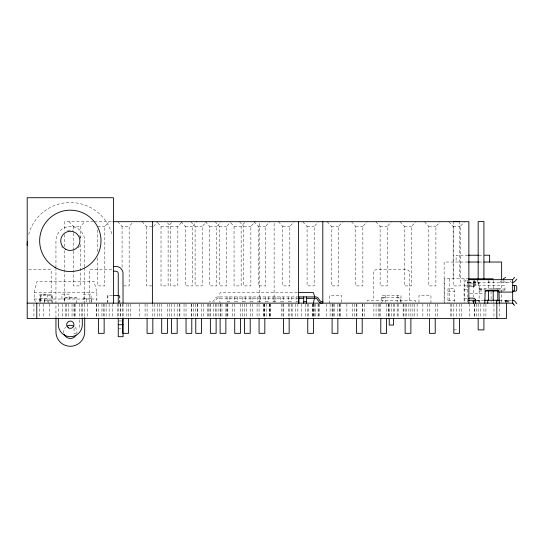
<?xml version="1.0" encoding="UTF-8"?>
<svg xmlns="http://www.w3.org/2000/svg" width="544" height="544" viewBox="0 0 544 544"><rect width="100%" height="100%" fill="white"/><g stroke="black" fill="none" stroke-linecap="round" stroke-linejoin="round"><path stroke-width="0.41" stroke-dasharray="2.72 2.04" d="M35.476 301.777L34.197 299.03L34.197 292.223L37.074 281.296L94.003 281.296L96.88 292.223L96.88 299.03L95.601 301.777M472.09 302.104L472.423 300.852M80.471 238.36L80.471 226.474L84.782 221.68M97.723 257.883L97.723 285.899L104.815 285.899L104.815 226.474L109.126 221.68M123.644 285.899L129.159 285.899L129.159 226.474L133.47 221.68M153.503 226.474L157.814 221.68M157.78 222.877L161.017 226.474L161.017 285.899L168.11 285.899L168.11 226.474L172.421 221.68M167.518 222.877L170.755 226.474L170.755 285.899L177.847 285.899L177.847 226.474L182.158 221.68M181.05 221.68L185.361 226.474L185.361 285.899L192.454 285.899L192.454 226.474L196.765 221.68M190.788 221.68L195.099 226.474L195.099 285.899L202.191 285.899L202.191 226.474L206.502 221.68M205.394 221.68L209.705 226.474L209.705 285.899L216.798 285.899L216.798 226.474L221.109 221.68M215.132 221.68L219.443 226.474L219.443 285.899L226.535 285.899L226.535 226.474L230.846 221.68M230.819 222.877L234.049 226.474L234.049 285.899L241.142 285.899L241.142 226.474L245.453 221.68M239.476 221.68L243.787 226.474L243.787 285.899L250.879 285.899L250.879 226.474L255.19 221.68M254.082 221.68L258.393 226.474L258.393 285.899L265.486 285.899L265.486 226.474L269.804 221.68M278.426 221.68L282.737 226.474L282.737 285.899L289.83 285.899L289.83 226.474L294.148 221.68M302.77 221.68L307.081 226.474L307.081 285.899L314.174 285.899L314.174 226.474L318.492 221.68M327.114 221.68L331.425 226.474L331.425 285.899L338.518 285.899L338.518 226.474L342.836 221.68M351.458 221.68L355.769 226.474L355.769 285.899L362.862 285.899L362.862 226.474L367.18 221.68M375.802 221.68L380.12 226.474L380.12 285.899L387.212 285.899L387.212 226.474L391.524 221.68M400.146 221.68L404.464 226.474L404.464 285.899L411.556 285.899L411.556 226.474L415.868 221.68M424.49 221.68L428.808 226.474L428.808 285.899L435.9 285.899L435.9 226.474L440.212 221.68M448.834 221.68L453.152 226.474L453.152 285.899L460.244 285.899L460.244 226.474L464.556 221.68M499.786 290.979L503.091 290.979L504.451 290.414L505.009 289.061L504.948 286.647L504.451 285.79L503.091 285.226L468.452 285.226M470.036 283.846A3.033 1.741 0 0 0 470.397 283.88L473.443 283.88M93.541 221.68L64.75 221.68L64.75 231.016M94.391 221.68L112.173 221.68M69.068 221.68L73.379 226.474L80.471 226.474M97.723 226.474L104.815 226.474M117.756 221.68L122.067 226.474L129.159 226.474M142.1 221.68L146.411 226.474L151.926 226.474M161.017 226.474L168.11 226.474M170.755 226.474L177.847 226.474M185.361 226.474L192.454 226.474M195.099 226.474L202.191 226.474M209.705 226.474L216.798 226.474M219.443 226.474L226.535 226.474M234.049 226.474L241.142 226.474M243.787 226.474L250.879 226.474M258.393 226.474L265.486 226.474M282.737 226.474L289.83 226.474M307.081 226.474L314.174 226.474M331.425 226.474L338.518 226.474M355.769 226.474L362.862 226.474M380.12 226.474L387.212 226.474M404.464 226.474L411.556 226.474M428.808 226.474L435.9 226.474M453.152 226.474L460.244 226.474M467.915 255.224L456.103 255.224L456.103 262.031M479.019 255.224L482.807 255.224M467.915 262.031L444.122 262.031L444.122 302.308M479.019 262.031L483.024 262.031M28.852 269.606L51.163 269.606L51.163 302.308M111.806 269.606L89.502 269.606L89.502 302.308M468.867 278.807L444.523 278.807L444.523 303.151M473.382 281.581L476.734 281.581A1.918 1.918 0 0 1 476.884 280.854M468.472 282.54L510.979 282.54M468.398 282.588L479.135 282.588L479.135 302.913M468.472 282.717L474.341 282.717L474.341 285.688A0.959 0.551 0 0 1 473.382 286.239L470.397 286.232A3.033 1.741 0 0 1 470.036 286.205M473.382 284.458L476.932 284.458A1.918 1.918 0 0 0 478.842 282.54M151.926 285.899L146.411 285.899L146.411 226.474M464.76 285.899L467.629 285.899M468.398 286.613L474.531 286.613L474.531 282.588M479.135 288.871L501.18 288.871A0.959 0.959 0 0 1 500.222 289.83M479.135 289.061L485.812 289.061M497.502 289.061L505.009 289.048A1.918 1.918 0 0 1 503.091 290.979M464.76 289.734L467.629 289.734M479.135 289.83L484.194 289.83M479.135 290.979L484.092 290.979M447.957 291.176L454.662 291.176M34.197 292.223L96.88 292.223M297.33 292.604L220.184 292.604L218.885 296.922L220.184 303.151M470.084 293.787L484.786 293.787M112.261 295.48L107.467 295.48L107.467 303.151M298.914 296.922L217.668 296.929A3.23 3.23 0 0 0 215.397 298.146L213.676 300.703A2.713 2.713 0 0 1 212.133 301.696L209.304 301.709M381.806 297.371L401.01 297.371M64.348 298.01L76.31 298.01M39.998 298.262L47.185 298.262M83.892 298.262L91.079 298.262M298.914 298.357L217.926 298.357A1.788 1.788 0 0 0 216.437 299.152L214.982 301.349A4.155 4.155 0 0 1 214.438 302.008M464.76 298.357L467.629 298.357M34.197 299.03L96.88 299.03M476.666 300.227L479.135 300.227M476.333 300.274L484.391 300.274M499.358 300.274L512.679 300.274M447.957 300.75L454.662 300.75M227.032 301.709L229.908 301.709M234.702 301.709L237.578 301.709M242.372 301.709L245.242 301.709M250.036 301.709L252.912 301.709M257.706 301.709L260.583 301.709M265.37 301.709L268.246 301.709M273.04 301.709L275.917 301.709M280.711 301.709L283.58 301.709M288.374 301.709L291.251 301.709M296.045 301.709L298.914 301.709M119.048 320.946L121.448 320.946M118.252 328.481L121.448 328.481M453.818 329.888L457.926 329.888M76.514 333.343L74.045 333.343L74.045 328.311M506.954 282.54L506.206 282.445A2.876 2.876 0 0 1 504.465 281.105M508.218 300.274L508.218 302.192M507.953 300.274L508.028 302.192M507.79 300.274L507.79 302.192M506.879 300.274L506.879 302.192M506.688 300.274L506.688 302.192M505.777 300.274L505.777 302.192M505.539 300.274L505.621 302.192M505.349 300.274L505.349 302.192M503.091 279.67L503.091 282.54M501.629 280.493L501.629 302.308M500.698 281.105L500.698 282.54M499.712 303.953L499.712 318.485M497.794 289.734L497.794 288.776L491.082 289.02M497.794 301.274L497.794 301.743M493.959 303.953L493.959 318.485M493.211 280.486L493.211 288.878M493.211 301.471L493.211 303.151M491.082 291.591L491.082 299.275M491.082 301.274L491.082 301.743M489.008 281.105L489.008 282.54M488.424 280.486L488.424 288.878M485.908 303.953L485.908 318.485M483.915 303.987L483.915 317.356M480.542 303.953L480.542 318.485M479.325 300.274L479.325 301.709M478.557 300.274L478.557 301.709M478.176 282.588L478.176 285.226M478.162 303.987L478.162 317.356M477.217 279.67L477.217 282.54M476.17 303.953L476.17 318.485M475.776 282.54L475.776 284.458M474.79 303.953L474.79 318.485M474.552 303.953L474.552 318.485M474.341 279.67L474.341 283.336A0.959 0.551 0 0 1 473.382 283.886M473.661 280.486L473.661 297.276M473.382 282.54L473.382 285.226M469.282 303.953L469.282 318.485M467.629 302.002L467.629 279.67A2.904 2.904 0 0 0 464.76 282.54L464.76 300.274A2.876 2.876 0 0 0 465.351 302.022M464.08 278.807L464.08 303.151M461.564 303.953L461.564 318.485M459.571 221.585L459.571 278.807M459.571 303.987L459.571 317.404M456.579 303.953L456.579 318.485M454.662 301.743L454.662 288.776L447.957 288.776L447.957 303.151M453.818 221.585L453.818 278.807M453.818 303.987L453.818 317.404M451.826 303.953L451.826 318.485M450.833 303.953L450.833 318.485M449.317 278.807L449.317 303.151M437.22 303.953L437.22 318.485M435.227 303.987L435.227 317.404M430.943 303.151L430.943 295.48L418.962 295.48L418.962 303.151M429.474 303.987L429.474 317.404M427.482 303.953L427.482 318.485M422.865 303.953L422.865 318.485M417.112 303.953L417.112 318.485M415.371 301.709L415.371 300.274L367.445 300.274L367.445 301.709M414.65 303.953L414.65 318.485M412.876 303.953L412.876 318.485M410.883 303.987L410.883 317.404M409.618 300.274L409.618 272.476L408.775 270.443L406.742 269.606L376.074 269.606L374.041 270.443L373.198 272.476L373.198 300.274M408.898 303.953L408.898 318.485M406.742 303.953L406.742 318.485M405.13 303.987L405.13 317.404M403.866 303.953L403.866 318.485M403.138 303.953L403.138 318.485M401.01 303.151L400.989 295.48L381.82 295.48L381.806 303.151M400.411 301.757L400.411 298.01L398.609 298.01L398.609 297.371M398.12 303.953L398.12 318.485M397.161 295.48L397.161 302.192M397.161 303.953L397.161 318.485M394.454 303.953L394.454 318.485M393.564 303.994L393.564 317.472M391.408 303.953L391.408 318.485M389.252 303.994L389.252 317.472M388.532 303.953L388.532 318.485M388.362 303.953L388.362 318.485M386.539 303.953L386.539 318.485M385.655 295.48L385.655 302.192M384.207 297.371L384.207 298.01L382.405 298.01L382.405 301.757M380.786 303.953L380.786 318.485M379.644 303.953L379.644 318.485M378.794 303.953L378.794 318.485M376.074 303.953L376.074 318.485M373.898 303.953L373.898 318.485M364.188 303.953L364.188 318.485M362.644 303.953L362.644 318.485M362.195 303.987L362.195 317.404M356.891 303.953L356.891 318.485M356.442 303.987L356.442 317.404M354.45 303.953L354.45 318.485M352.641 303.953L352.641 318.485M346.888 303.953L346.888 318.485M341.646 302.192L341.646 295.48L329.664 295.48L329.664 303.151M340.469 303.953L340.469 318.485M339.844 303.953L339.844 318.485M339.17 303.953L339.17 318.485M337.851 303.987L337.851 317.404M334.716 303.953L334.716 318.485M333.424 303.953L333.424 318.485M332.35 303.953L332.35 318.485M332.098 303.987L332.098 317.404M330.106 303.953L330.106 318.485M326.597 303.953L326.597 318.485M319.172 303.953L319.172 318.485M318.546 303.953L318.546 318.485M318.07 303.953L318.07 318.485M315.5 303.953L315.5 318.485M314.398 303.953L314.398 318.485M313.507 303.987L313.507 317.404M313.419 303.953L313.419 318.485M312.793 303.953L312.793 318.485M312.317 303.953L312.317 318.485M308.645 303.953L308.645 318.485M307.754 303.987L307.754 317.404M305.762 303.953L305.762 318.485M301.335 303.953L301.335 318.485M297.86 303.953L297.86 318.485M296.045 296.922L296.045 302.008M295.582 303.953L295.582 318.485M292.114 303.953L292.114 318.485M291.251 296.922L291.251 302.008M291.156 303.953L291.156 318.485M289.163 303.987L289.163 317.404M288.742 303.953L288.742 318.485M288.374 296.922L288.374 302.008M283.58 296.922L283.58 302.008M283.41 303.987L283.41 317.404M282.989 303.953L282.989 318.485M281.418 303.953L281.418 318.485M280.711 296.922L280.711 302.008M275.917 296.922L275.917 302.008M274.115 223.38L274.115 302.301M273.04 296.922L273.04 302.008M270.47 303.953L270.47 318.485M270.069 303.953L270.069 318.485M269.688 303.953L269.688 318.485M269.273 303.953L269.273 318.485M268.246 296.922L268.246 302.008M266.812 303.953L266.812 318.485M265.37 296.922L265.37 302.008M264.724 303.953L264.724 318.485M264.316 303.953L264.316 318.485M263.935 303.953L263.935 318.485M263.52 303.953L263.52 318.485M260.583 296.922L260.583 302.008M259.508 223.38L259.508 302.301M259.066 303.987L259.066 317.404M257.706 296.922L257.706 302.008M257.074 303.953L257.074 318.485M252.912 296.922L252.912 302.008M252.205 303.953L252.226 318.485M250.213 303.987L250.213 317.404M250.036 296.922L250.036 302.008M246.473 303.953L246.473 318.485M245.242 296.922L245.242 302.008M244.46 303.987L244.46 317.404M242.468 303.953L242.468 318.485M242.372 296.922L242.372 302.008M240.475 303.987L240.475 317.404M237.578 296.922L237.578 302.008M234.702 296.922L234.702 302.008M234.722 303.987L234.722 317.404M232.73 303.953L232.73 318.485M229.908 296.922L229.908 302.008M227.861 303.953L227.861 318.485M227.732 303.953L227.732 318.485M227.032 296.922L227.032 302.008M226.556 303.953L226.556 318.485M225.869 303.987L225.869 317.404M221.986 303.953L221.986 318.485M220.803 303.953L220.803 318.485M220.116 303.987L220.116 317.404M218.124 303.953L218.124 318.485M216.124 303.987L216.124 317.404M215.696 303.953L215.696 318.485M213.262 303.953L213.262 318.485M210.378 303.987L210.378 317.404M209.943 303.953L209.943 318.485M208.386 303.953L208.386 318.485M207.509 303.953L207.509 318.485M203.517 303.953L203.531 318.485M201.518 303.987L201.518 317.404M197.785 303.953L197.785 318.485M197.445 303.953L197.445 318.485M195.772 303.987L195.772 317.404M193.78 303.953L193.78 318.485M191.78 303.987L191.78 317.404M191.699 303.953L191.699 318.485M186.034 303.987L186.034 317.404M184.042 303.953L184.042 318.485M179.901 303.953L179.901 318.485M179.173 303.953L179.173 318.485M177.174 303.987L177.174 317.404M174.148 303.953L174.148 318.485M171.428 303.987L171.428 317.404M169.436 303.953L169.436 318.485M167.436 303.987L167.436 317.404M161.69 303.987L161.69 317.404M159.698 303.953L159.698 318.485M157.549 303.953L157.549 318.485M154.829 303.953L154.829 318.485M152.83 303.987L152.83 317.404M147.084 303.987L147.084 317.404M145.071 303.953L145.085 318.485M139.318 303.953L139.339 318.485M130.478 303.953L130.478 318.485M128.486 303.987L128.486 317.404M126.874 303.953L126.874 318.485M123.046 303.702L123.148 318.485M122.74 303.987L122.74 317.404M122.067 226.474L122.067 268.07M120.741 303.953L120.741 318.485M120.17 303.953L120.17 318.485M119.884 295.48L119.884 303.151M119.449 295.48L119.449 302.192M118.252 303.763L118.252 317.172M117.402 303.953L117.402 318.485M112.499 303.953L112.499 318.485M109.147 303.953L109.147 318.485M107.902 295.48L107.902 302.192M106.134 303.953L106.134 318.485M104.142 303.987L104.142 317.404M103.394 303.953L103.394 318.485M101.959 303.953L101.959 318.485M98.396 303.987L98.396 317.404M97.723 229.867L97.723 251.94M96.397 303.953L96.397 318.485M96.206 303.953L96.206 318.485M91.705 299.03L91.705 302.328M91.079 303.151L91.079 294.141L83.892 294.141L83.892 301.954M87.584 303.953L87.584 318.485M86.578 299.03L86.578 302.328M84.708 266.948L84.708 240.849A14.375 14.375 0 0 0 70.332 226.474A14.375 14.375 0 0 0 55.95 240.849L55.95 266.948M84.708 267.791L84.708 303.239M84.708 303.994L84.708 316.73M82.307 303.98L82.307 317.247M81.831 303.953L81.79 318.485M80.471 244.304L80.471 285.899L73.379 285.899L73.379 272.313M79.798 303.987L79.798 319.083M79.798 319.92L79.798 329.147M76.31 303.151L76.31 297.371L64.348 297.371L64.348 303.151M75.12 303.953L75.12 318.485M74.161 303.953L74.161 318.485M74.045 303.987L74.045 319.083M73.379 226.474L73.379 232.417M73.379 233.267L73.379 250.247M73.379 251.09L73.379 271.463M72.053 303.953L72.053 318.485M69.129 299.03L69.129 294.141L61.941 294.141L61.941 299.03M68.415 303.953L68.415 318.485M66.497 303.953L66.497 318.485M65.538 303.953L65.538 318.485M64.75 234.41L64.75 247.139M64.75 250.532L64.75 303.151M62.662 303.953L62.662 318.485M58.351 303.98L58.351 317.247M55.95 267.791L55.95 316.73M52.36 303.151L52.36 295.48L40.378 295.48L40.378 303.151M49.246 303.953L49.246 318.485M48.287 300.274L48.287 303.151M47.185 301.954L47.185 294.141L39.998 294.141L39.998 301.954M44.499 299.03L44.499 302.328M44.452 300.274L44.452 303.151M43.493 303.953L43.493 318.485M39.658 303.953L39.658 318.485M39.372 299.03L39.372 302.328M33.912 303.953L33.912 318.485M467.881 282.839A3.033 1.741 0 0 1 467.629 282.234L467.629 284.594A3.033 1.741 0 0 0 467.881 285.192M511.244 282.159A2.876 2.876 0 0 1 510.19 281.105M28.669 234.478A43.132 43.132 0 0 1 111.989 234.478M75.004 327.23A6.616 6.616 0 0 1 76.84 333.05M63.818 333.05A6.616 6.616 0 0 1 65.654 327.23M79.438 246.106A10.513 10.513 0 0 1 78.234 247.785M62.424 247.785A10.513 10.513 0 0 1 61.588 246.69M67.606 230.697A10.513 10.513 0 0 1 73.052 230.697M79.438 235.593A10.513 10.513 0 0 1 80.485 238.129M41.337 294.522L40.378 300.274L52.36 300.274L51.401 294.522L41.337 294.522"/><path stroke-width="0.82" d="M313.432 303.151L314.731 296.922L313.432 292.604L298.173 292.604M513.713 304.443L512.679 303.151L512.679 279.67L514.549 277.318M516.8 279.113L515.603 280.609A5.678 5.678 0 0 1 512.679 282.54A2.876 2.876 0 0 1 511.931 282.445M505.682 277.46L503.193 278.902L503.635 279.67M453.818 221.585L459.571 221.585M113.016 221.68L468.867 221.68L468.867 303.151M468.343 255.224L478.652 255.224M484.595 255.224L489.648 255.224L489.648 262.031M468.343 262.031L478.795 262.031M483.868 262.031L501.629 262.031L501.629 279.657M113.458 266.41L116.797 266.465A7.201 7.201 0 0 1 122.992 272.66L123.046 302.858M113.458 271.204L115.858 271.204A2.394 2.394 0 0 1 118.252 273.598L118.252 302.926M468.867 278.807L493.211 278.807M468.432 279.67L512.679 279.67M512.679 285.416L515.576 285.416A1.918 1.224 -90 0 1 516.8 287.334L516.8 289.252A1.918 1.224 -90 0 1 515.576 291.169L512.679 291.169M484.915 290.979L498.964 290.979M499.154 292.094L512.679 292.094M113.064 295.48L118.653 295.48M298.636 296.922L315.955 296.929A3.23 3.23 0 0 1 318.22 298.146L319.947 300.703A2.713 2.713 0 0 0 321.484 301.696L322.946 301.709M298.615 298.357L303.708 298.357M306.252 298.357L315.69 298.357A1.788 1.788 0 0 1 317.179 299.152L318.641 301.349A4.155 4.155 0 0 0 321.443 303.151M468.432 298.357C472.668 297.806 477.21 297.466 475.49 303.151M473.382 300.227L475.85 300.227M468.398 300.274L473.382 300.274M484.391 300.274L499.358 300.274M475.49 300.852L473.763 300.852L473.763 302.002M303.708 301.709L306.585 301.709M27.2 303.151L512.679 303.151M118.252 324.714L123.046 324.714M516.8 303.702L514.896 301.322A2.781 2.781 0 0 0 512.679 300.274M513.359 304.001L514.549 305.497M506.423 303.151L506.423 318.485L27.2 318.485L27.2 197.724L113.458 197.724L113.458 303.151M499.358 303.137L498.97 291.645A2.876 2.876 0 0 0 496.482 290.21L487.662 290.21A2.876 2.876 0 0 0 485.173 291.645L484.786 303.137M497.794 290.877L497.794 300.75M496.835 303.151L496.835 318.485M496.386 300.274L496.386 303.151M493.211 290.557L493.211 300.628M488.424 290.557L488.424 300.628M487.757 300.274L487.757 303.151M483.915 278.807L483.915 221.585L478.162 221.585L478.162 278.807M483.915 318.192L483.915 329.888L478.162 329.888L478.162 318.192M473.661 300.628L473.661 303.151M459.571 318.192L459.571 333.343L453.818 333.343L453.818 318.192M435.227 318.247L435.227 333.343L429.474 333.343L429.474 318.247M410.883 318.247L410.883 333.343L405.13 333.343L405.13 318.247M393.564 318.315L393.564 325.06L389.252 325.06L389.252 318.315M386.539 318.247L386.539 333.343L380.786 333.343L380.786 318.247M362.195 318.247L362.195 333.343L356.442 333.343L356.442 318.247M337.851 318.247L337.851 333.343L332.098 333.343L332.098 318.247M322.803 221.68L322.803 303.151M313.507 318.247L313.507 333.343L307.754 333.343L307.754 318.247M306.585 296.922L306.585 303.151M303.708 296.922L303.708 303.151M298.914 296.922L298.914 303.151M298.459 221.68L298.459 303.151M289.163 318.247L289.163 333.343L283.41 333.343L283.41 318.247M264.819 318.247L264.819 333.343L259.066 333.343L259.066 318.247M250.213 318.247L250.213 333.343L244.46 333.343L244.46 318.247M240.475 318.247L240.475 333.343L234.722 333.343L234.722 318.247M225.869 318.247L225.869 333.343L220.116 333.343L220.116 318.247M216.124 318.247L216.124 333.343L210.378 333.343L210.378 318.247M201.518 318.247L201.518 333.343L195.772 333.343L195.772 318.247M191.78 318.247L191.78 333.343L186.034 333.343L186.034 318.247M177.174 318.247L177.174 333.343L171.428 333.343L171.428 318.247M167.436 318.247L167.436 333.343L161.69 333.343L161.69 318.247M152.83 318.247L152.83 333.343L147.084 333.343L147.084 318.247M152.395 221.68L152.395 303.151M128.486 318.247L128.486 333.343L122.74 333.343L122.74 318.247M123.046 317.988L123.046 336.695L118.252 336.695L118.252 318.009M104.142 318.247L104.142 333.343L98.396 333.343L98.396 318.247M84.708 317.574L84.708 331.901A14.375 14.375 0 0 1 70.332 346.276A14.375 14.375 0 0 1 55.95 331.901L55.95 317.574M82.307 318.077L82.307 324.714A11.982 11.982 0 0 1 70.332 336.695A11.982 11.982 0 0 1 58.351 324.714L58.351 318.077M36.781 303.151L36.781 318.485M513.366 285.416A1.918 1.224 -90 0 1 514.59 287.334L514.59 289.252A1.918 1.224 -90 0 1 513.366 291.169M477.693 279.922A1.918 1.918 0 0 1 478.652 279.67M27.2 245.643A43.132 43.132 0 0 1 27.39 241.618M76.058 335.206A6.616 6.616 0 0 1 64.117 334.166M67.021 326.176A6.616 6.616 0 0 1 73.637 326.176M54.992 267.41A30.668 30.668 0 0 0 101 240.849A30.668 30.668 0 0 0 54.992 214.288A30.668 30.668 0 0 0 54.992 267.41M65.538 249.152A9.581 9.581 0 0 0 79.914 240.849A9.581 9.581 0 0 0 65.538 232.553A9.581 9.581 0 0 0 65.538 249.152M68.496 327.896A3.672 3.672 0 0 0 73.998 324.714A3.672 3.672 0 0 0 68.496 321.538A3.672 3.672 0 0 0 68.496 327.896"/></g></svg>
